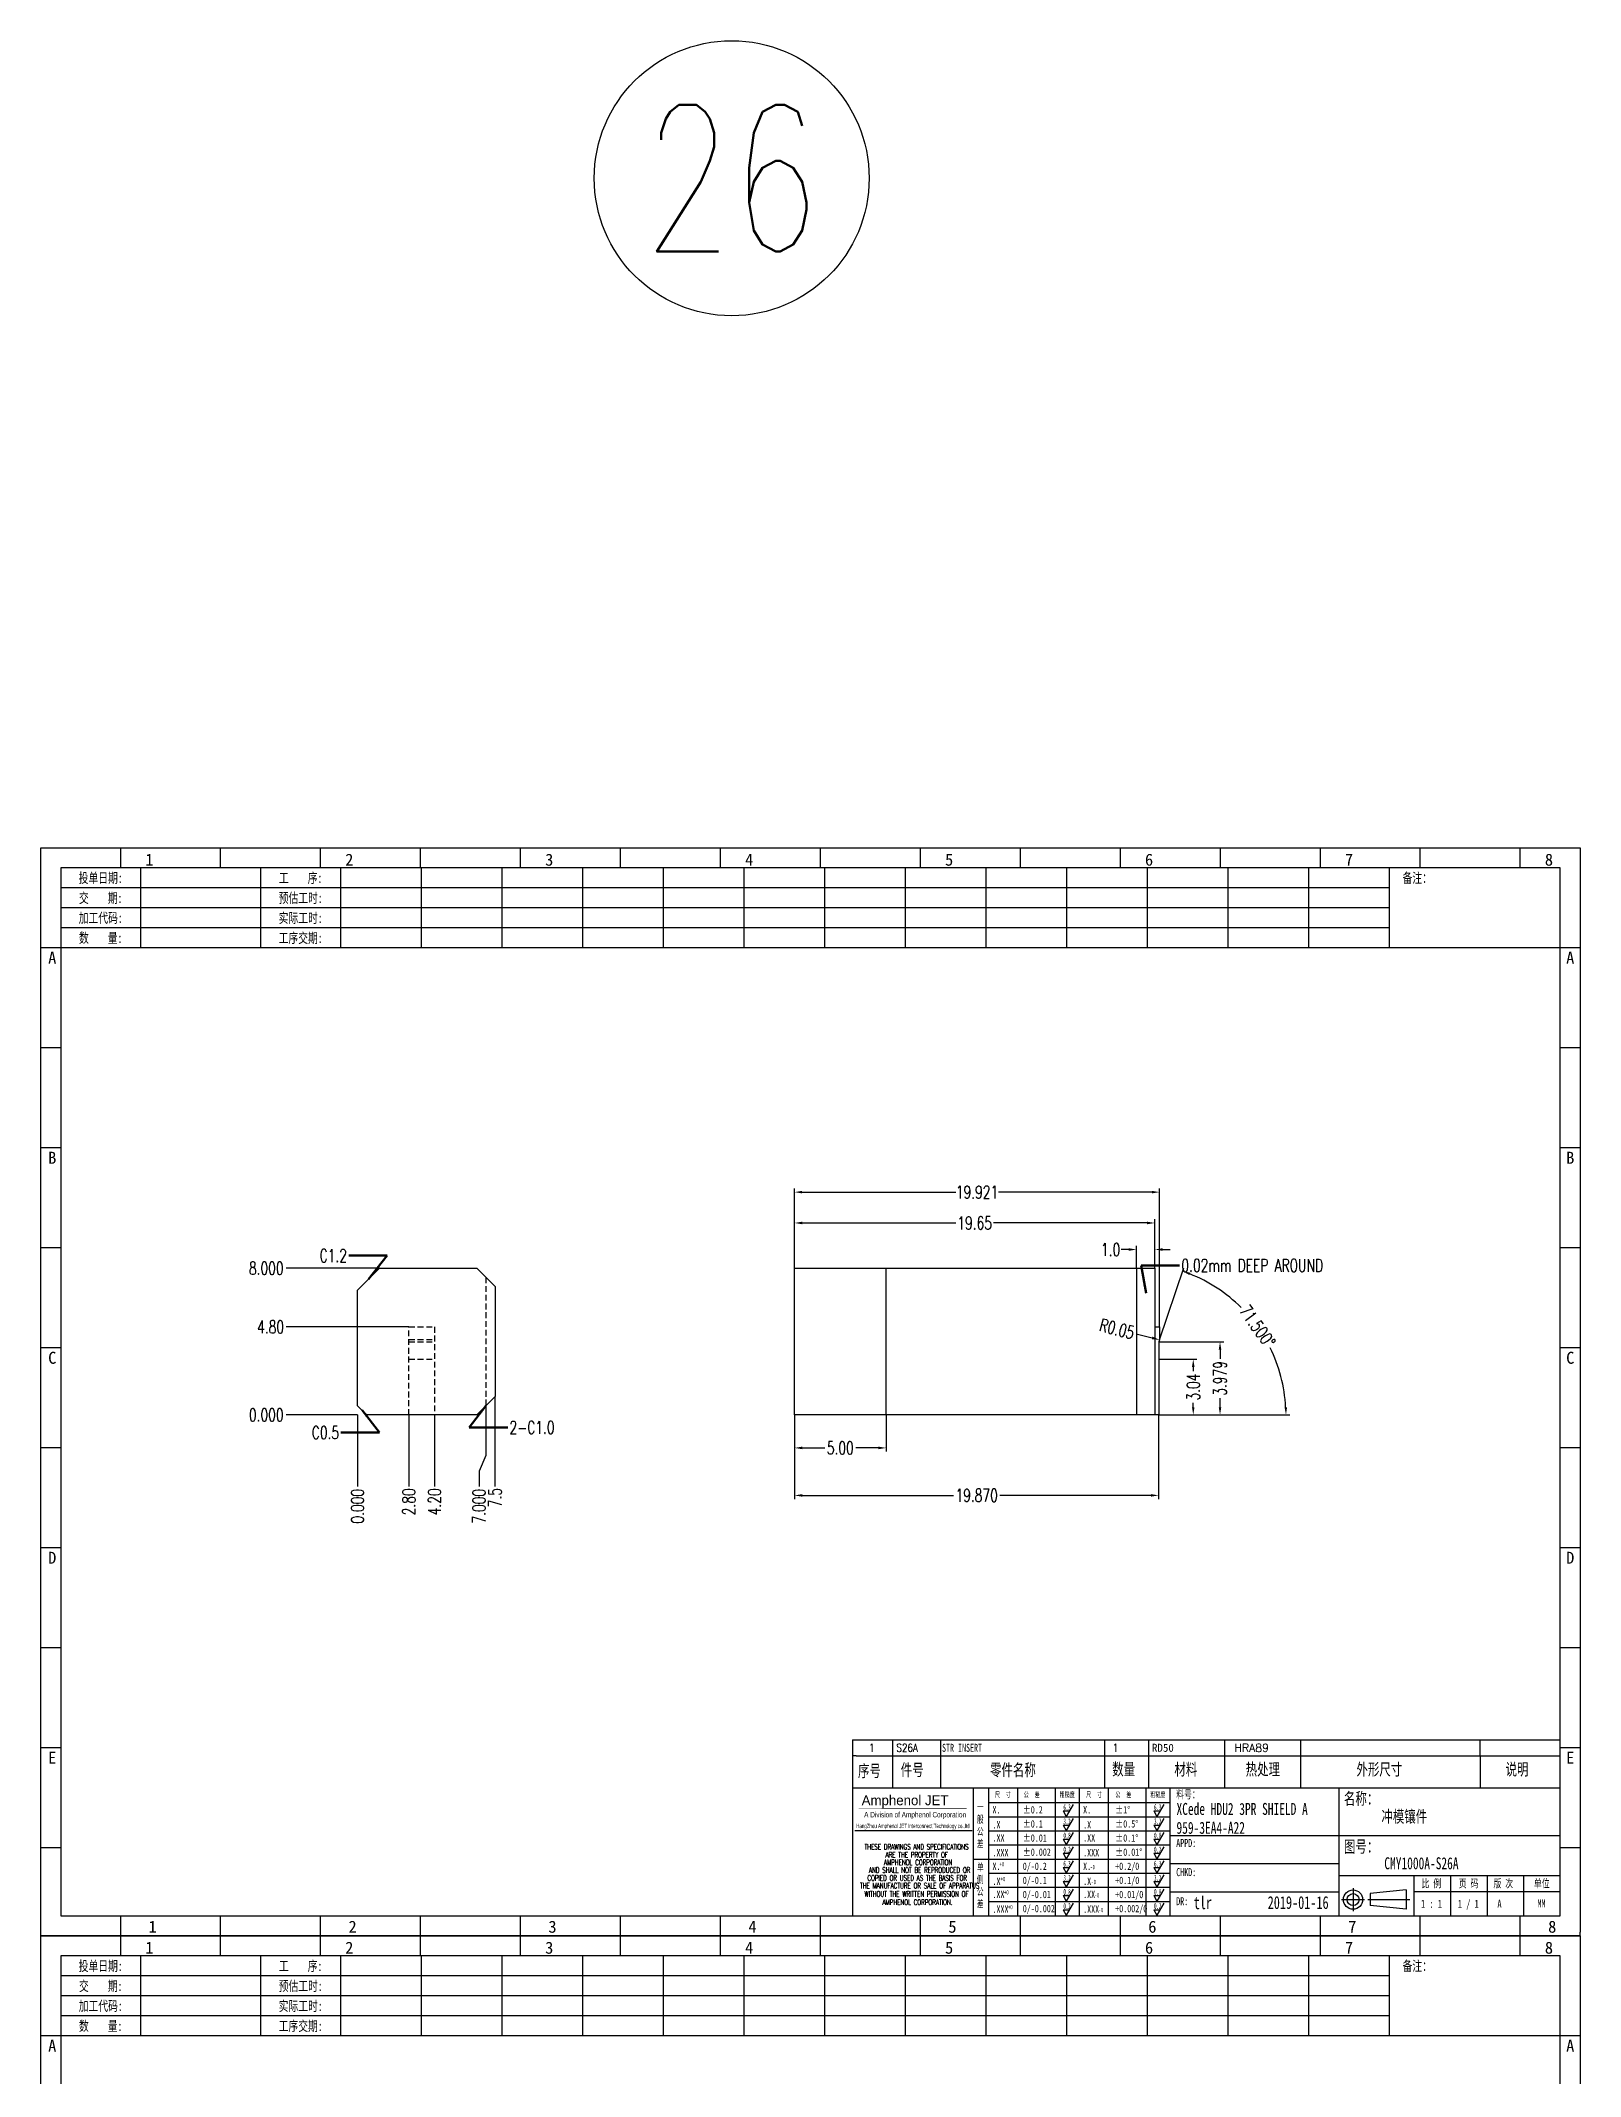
# Model space of a CAD drawing. Header units: millimetres. Extents: x -2852 to 5627, y -2271 to 1849.
# Drawn here: x -2097.1 to -2013.1, y 102.8 to 213.8 of the extents above; entities that cross this region are included whole.
import ezdxf
from ezdxf.enums import TextEntityAlignment as Align

# ---------------------------------------------------------------- set-up
doc = ezdxf.new("R2010")
doc.units = ezdxf.units.MM
doc.header["$PDSIZE"] = 3
doc.linetypes.add('DASHED2', pattern=[9.525, 6.35, -3.175])
for name, color, linetype in [('1', 7, 'Continuous'), ('11', 4, 'DASHED2'), ('41', 1, 'Continuous'), ('66', 1, 'Continuous')]:
    doc.layers.add(name, color=color, linetype=linetype)
doc.styles.add('CH', font='仿宋_GB2312_0.ttf')
doc.styles.add('jet01', font='simplex.shx', dxfattribs={"width": 0.7, "bigfont": 'hztxt.shx'})
doc.styles.add('jet02', font='simplex.shx', dxfattribs={"width": 0.7})
doc.styles.add('SIMPLEX', font='SIMPLEX')
doc.styles.get("Standard").update_dxf_attribs({"font": '仿宋_GB2312_0.ttf', "width": 0.7})
doc.styles.add('TEXTSTYLE_1', font='TRIUMB.TTF')
doc.styles.add('TEXTSTYLE_2', font='TRIUM.TTF')
doc.styles.add('tk', font='', dxfattribs={"width": 0.7})
doc.styles.add('tk 2', font='仿宋_GB2312_0.ttf', dxfattribs={"width": 0.65})
doc.styles.add('tk 4', font='simplex.shx', dxfattribs={"width": 0.65, "bigfont": 'bigfont.shx'})
doc.styles.get('tk').set_extended_font_data('NSimSun')
doc.dimstyles.new('jet02', dxfattribs={"dimtxt": 3.5, "dimasz": 2.1, "dimexe": 1, "dimexo": 0, "dimgap": 0.5, "dimtad": 0, "dimtoh": 1, "dimdec": 3, "dimzin": 9, "dimdsep": 46, "dimtxsty": 'jet02', "dimcen": 0, "dimclrt": 256, "dimazin": 2, "dimtfac": 1, "dimtdec": 3, "dimtofl": 0, "dimtmove": 0, "dimatfit": 1, "dimfxl": 0, "dimarcsym": 0})

# ---------------------------------------------------------------- blocks, each defined once
blk = doc.blocks.new('A3-N')
at = {"layer": '1', "color": 1}
for p, q in [((0, 0), (0, 296.73)), ((0, 296.73), (420, 296.73)), ((21.82, 291.27), (21.82, 296.73)), ((49.09, 291.27), (49.09, 296.73)), ((76.36, 291.27), (76.36, 296.73)), ((103.64, 291.27), (103.64, 296.73)), ((103.64, 291.27), (103.64, 296.73)), ((103.64, 291.27), (103.64, 296.73)), ((130.91, 291.27), (130.91, 296.73)), ((158.18, 291.27), (158.18, 296.73)), ((185.45, 291.27), (185.45, 296.73)), ((212.73, 291.27), (212.73, 296.73)), ((240, 291.27), (240, 296.73)), ((267.27, 291.27), (267.27, 296.73)), ((294.55, 291.27), (294.55, 296.73)), ((321.82, 291.27), (321.82, 296.73)), ((349.09, 291.27), (349.09, 296.73)), ((376.36, 291.27), (376.36, 296.73)), ((403.64, 291.27), (403.64, 296.73)), ((420, 296.73), (420, 1)), ((5.45, 269.45), (0, 269.45)), ((420, 269.45), (414.55, 269.45)), ((5.45, 242.18), (0, 242.18)), ((420, 242.18), (414.55, 242.18)), ((5.45, 214.91), (0, 214.91)), ((420, 214.91), (414.55, 214.91)), ((5.45, 187.64), (0, 187.64)), ((420, 187.64), (414.55, 187.64)), ((5.45, 160.36), (0, 160.36)), ((420, 160.36), (414.55, 160.36)), ((5.45, 133.09), (0, 133.09)), ((420, 133.09), (414.55, 133.09)), ((5.45, 105.82), (0, 105.82)), ((420, 105.82), (414.55, 105.82)), ((5.45, 78.55), (0, 78.55)), ((420, 78.55), (414.55, 78.55)), ((5.45, 51.27), (0, 51.27)), ((420, 51.27), (414.55, 51.27)), ((222.45, 49.09), (221.45, 49.09)), ((221.45, 49.09), (221.45, 40.36)), ((222.45, 49.09), (414.55, 49.09)), ((232.36, 49.09), (232.36, 40.36)), ((245.45, 49.09), (245.45, 40.36)), ((290.18, 49.09), (290.18, 40.36)), ((302.18, 49.09), (302.18, 40.36)), ((322.91, 49.09), (322.91, 40.36)), ((343.64, 49.09), (343.64, 40.36)), ((392.73, 40.36), (392.73, 49.09)), ((258.55, 40.36), (258.55, 5.44)), ((266.45, 40.36), (266.45, 5.44)), ((276.78, 40.36), (276.78, 5.45)), ((291.18, 40.36), (291.18, 5.45)), ((301.51, 40.37), (301.51, 5.46)), ((308.01, 40.36), (308.01, 5.45)), ((354.09, 40.36), (354.09, 5.45)), ((308.01, 32.39), (258.55, 32.39)), ((308.01, 28.54), (258.55, 28.54)), ((5.45, 24), (0, 24)), ((308.01, 24.69), (258.55, 24.69)), ((414.55, 27.27), (308.01, 27.27)), ((420, 24), (414.55, 24)), ((308.01, 16.99), (258.55, 16.99)), ((354.09, 19.63), (308.01, 19.63)), ((308.01, 13.14), (258.55, 13.14)), ((308.01, 11.99), (354.09, 11.99)), ((414.55, 16.36), (354.09, 16.36)), ((372.51, 12.49), (362.69, 11.5)), ((362.69, 11.5), (362.69, 8.23)), ((372.51, 12.49), (372.51, 7.25)), ((374.55, 16.36), (374.55, 5.45)), ((414.55, 12), (374.55, 12)), ((384.55, 16.36), (384.55, 5.45)), ((394.55, 16.36), (394.55, 5.45)), ((404.55, 16.36), (404.55, 5.45)), ((308.01, 9.29), (258.55, 9.29)), ((372.51, 7.25), (362.69, 8.23)), ((1, 0), (0, 0)), ((420, 0), (1, 0)), ((21.82, 0), (21.82, 5.45)), ((49.09, 0), (49.09, 5.45)), ((76.36, 0), (76.36, 5.45)), ((103.64, 0), (103.64, 5.45)), ((130.91, 0), (130.91, 5.45)), ((158.18, 0), (158.18, 5.45)), ((185.45, 0), (185.45, 5.45)), ((212.73, 0), (212.73, 5.45)), ((240, 0), (240, 5.45)), ((267.27, 0), (267.27, 5.45)), ((294.55, 0), (294.55, 5.45)), ((321.82, 0), (321.82, 5.45)), ((349.09, 0), (349.09, 5.45)), ((376.36, 0), (376.36, 5.45)), ((403.64, 0), (403.64, 5.45)), ((420, 0), (420, 1))]:
    blk.add_line(p, q, dxfattribs=at)
at = {"layer": '1'}
for p, q in [((414.55, 278.18), (414.55, 284.73)), ((221.45, 40.36), (221.45, 5.45)), ((221.45, 40.36), (414.55, 40.36)), ((221.45, 40.36), (414.55, 40.36)), ((254.41, 40.36), (254.41, 5.45)), ((283.28, 40.36), (283.28, 5.45)), ((308.01, 36.24), (258.55, 36.24)), ((222.08, 28.67), (254.12, 28.67)), ((308.01, 20.84), (254.41, 20.84))]:
    blk.add_line(p, q, dxfattribs=at)
at = {"layer": '1', "color": 1, "ltscale": 0.05}
for p, q in [((278.93, 34.04), (279.79, 32.56)), ((278.93, 34.04), (280.65, 34.04)), ((281.68, 35.84), (279.79, 32.56)), ((303.66, 34.05), (304.52, 32.56)), ((303.66, 34.05), (305.38, 34.05)), ((306.41, 35.84), (304.52, 32.56)), ((278.93, 30.19), (279.79, 28.71)), ((278.93, 30.19), (280.65, 30.19)), ((281.68, 31.99), (279.79, 28.71)), ((281.68, 28.14), (279.79, 24.86)), ((303.66, 30.2), (305.38, 30.2)), ((303.66, 30.2), (304.52, 28.71)), ((306.41, 31.99), (304.52, 28.71)), ((306.41, 28.14), (304.52, 24.86)), ((278.93, 26.34), (279.79, 24.86)), ((278.93, 26.34), (280.65, 26.34)), ((278.93, 22.49), (280.65, 22.49)), ((278.93, 22.49), (279.79, 21.01)), ((281.68, 24.29), (279.79, 21.01)), ((303.66, 26.35), (304.52, 24.86)), ((303.66, 26.35), (305.38, 26.35)), ((303.66, 22.5), (305.38, 22.5)), ((303.66, 22.5), (304.52, 21.01)), ((306.41, 24.29), (304.52, 21.01)), ((278.93, 18.66), (279.79, 17.17)), ((278.93, 18.66), (280.65, 18.66)), ((281.68, 20.45), (279.79, 17.17)), ((303.66, 18.66), (304.52, 17.18)), ((303.66, 18.66), (305.38, 18.66)), ((306.41, 20.46), (304.52, 17.18)), ((278.93, 14.81), (280.65, 14.81)), ((278.93, 14.81), (279.79, 13.32)), ((281.68, 16.6), (279.79, 13.32)), ((281.68, 12.75), (279.79, 9.47)), ((303.66, 14.81), (305.38, 14.81)), ((303.66, 14.81), (304.52, 13.33)), ((306.41, 16.61), (304.52, 13.33)), ((306.41, 12.76), (304.52, 9.48)), ((278.93, 10.96), (279.79, 9.47)), ((278.93, 10.96), (280.65, 10.96)), ((278.93, 7.11), (279.79, 5.62)), ((278.93, 7.11), (280.65, 7.11)), ((281.68, 8.9), (279.79, 5.62)), ((303.66, 10.96), (304.52, 9.48)), ((303.66, 10.96), (305.38, 10.96)), ((303.66, 7.11), (305.38, 7.11)), ((303.66, 7.11), (304.52, 5.63)), ((306.41, 8.91), (304.52, 5.63))]:
    blk.add_line(p, q, dxfattribs=at)
at = {"layer": '1', "color": 1, "ltscale": 0.1}
for p, q in [((358.01, 13.02), (358.01, 6.71)), ((354.86, 9.87), (361.17, 9.87)), ((362.03, 9.87), (373.54, 9.87))]:
    blk.add_line(p, q, dxfattribs=at)
at = {"layer": '1'}
blk.add_lwpolyline([(221.45, 5.45), (414.55, 5.45), (414.55, 291.27), (5.45, 291.27), (5.45, 5.45), (414.55, 5.45)], dxfattribs=at)
at = {"layer": '1', "color": 7, "linetype": 'Continuous', "const_width": 0.123}
blk.add_lwpolyline([(223.11, 34.74), (252.6, 34.76)], dxfattribs=at)
at = {"layer": '1', "color": 1}
for radius in [2.62, 1.64]:
    blk.add_circle((358.01, 9.87), radius, dxfattribs=at)
at = {"layer": '41'}
for p, q in [((27.27, 291.27), (27.27, 269.45)), ((60, 291.27), (60, 269.45)), ((81.82, 291.27), (81.82, 269.45)), ((103.82, 291.27), (103.82, 269.45)), ((125.82, 291.27), (125.82, 269.45)), ((147.82, 291.27), (147.82, 269.45)), ((169.82, 291.27), (169.82, 269.45)), ((191.82, 291.27), (191.82, 269.45)), ((213.82, 291.27), (213.82, 269.45)), ((235.82, 291.27), (235.82, 269.45)), ((257.82, 291.27), (257.82, 269.45)), ((279.82, 291.27), (279.82, 269.45)), ((301.82, 291.27), (301.82, 269.45)), ((323.82, 291.27), (323.82, 269.45)), ((345.82, 291.27), (345.82, 269.45)), ((367.82, 291.27), (367.82, 269.45)), ((367.82, 285.82), (5.45, 285.82)), ((367.82, 280.36), (5.45, 280.36)), ((367.82, 274.91), (5.45, 274.91)), ((414.55, 269.45), (5.45, 269.45))]:
    blk.add_line(p, q, dxfattribs=at)
at = {"layer": '1', "color": 1}
for s, p in [('1', (29.64, 295.11)), ('2', (84.18, 295.11)), ('3', (138.73, 295.11)), ('4', (193.27, 295.11)), ('5', (247.82, 295.11)), ('6', (302.36, 295.11)), ('7', (356.91, 295.11)), ('8', (411.45, 295.11)), ('1', (30.53, 4.11)), ('2', (85.08, 4.11)), ('3', (139.62, 4.11)), ('4', (194.17, 4.11)), ('5', (248.72, 4.11)), ('6', (303.26, 4.11)), ('7', (357.81, 4.11)), ('8', (412.35, 4.11))]:
    blk.add_text(s, height=3.27, dxfattribs=at).set_placement(p, align=Align.TOP_CENTER)
at = {"layer": '1', "style": 'tk', "width": 0.7}
for s, p in [('投单日期:', (16.36, 288.55)), ('工    序:', (70.91, 288.55)), ('备注：', (375.51, 288.55)), ('交    期:', (16.36, 283.09)), ('预估工时:', (70.91, 283.09)), ('加工代码:', (16.36, 277.64)), ('实际工时:', (70.91, 277.64)), ('数    量:', (16.36, 272.18)), ('工序交期:', (70.91, 272.18))]:
    blk.add_text(s, height=2.727, dxfattribs=at).set_placement(p, align=Align.MIDDLE)
at = {"layer": '1', "color": 1}
for s, p in [('A', (2.04, 268.36)), ('B', (2.04, 213.82)), ('C', (2.04, 159.27)), ('D', (2.04, 104.73)), ('E', (2.04, 50.18))]:
    blk.add_text(s, height=3.27, dxfattribs=at).set_placement(p, align=Align.TOP_LEFT)
for s, p in [('A', (418.37, 268.36)), ('B', (418.37, 213.82)), ('C', (418.37, 159.27)), ('D', (418.37, 104.73)), ('E', (418.37, 50.18))]:
    blk.add_text(s, height=3.27, dxfattribs=at).set_placement(p, align=Align.TOP_RIGHT)
at = {"layer": '1', "color": 1, "style": 'tk 2', "width": 0.7}
for s, height, p in [('序号', 3.273, (222.96, 43.34)), ('件号', 3.273, (234.62, 43.61)), ('零件名称', 3.273, (258.97, 43.61)), ('数量', 3.273, (292.3, 43.78)), ('材料', 3.273, (309.27, 43.78)), ('热处理', 3.273, (328.71, 43.78)), ('外形尺寸', 3.273, (358.94, 43.78)), ('说明', 3.273, (399.61, 43.78)), ('料号：', 2.182, (309.77, 37.46)), ('名称：', 3.273, (355.52, 35.79)), ('图号：', 3.273, (355.52, 22.7)), ('比 例', 2.182, (376.69, 13.18)), ('页 码', 2.182, (386.85, 13.18)), ('版 次', 2.182, (396.31, 13.18)), ('单位', 2.182, (407.35, 13.18))]:
    blk.add_text(s, height=height, dxfattribs=at).set_placement(p)
at = {"layer": '1', "color": 7, "linetype": 'Continuous', "style": 'TEXTSTYLE_1'}
blk.add_text('Amphenol JET', height=2.7, dxfattribs=at).set_placement((223.96, 35.61))
at = {"layer": '1', "color": 7, "linetype": 'Continuous'}
for s, height, style, width, p in [('A Division of Amphenol Corporation', 1.5, 'TEXTSTYLE_2', 0.7, (224.64, 32.29)), ('HangZhou Amphenol JET Interconnect Technology co.,ltd ', 1.2, 'TEXTSTYLE_2', 0.6, (222.47, 29.36)), ('THESE DRAWINGS AND SPECIFICATIONS', 1.5, 'tk 4', 0.6, (224.73, 23.52)), ('ARE THE PROPERTY OF', 1.5, 'tk 4', 0.6, (230.45, 21.35)), ('AND SHALL NOT BE REPRODUCED OR', 1.5, 'tk 4', 0.6, (225.95, 17.17)), ('AMPHENOL CORPORATION', 1.5, 'tk 4', 0.6, (230.04, 19.27)), ('THE MANUFACTURE OR SALE OF APPARATUS', 1.5, 'tk 4', 0.6, (223.5, 12.92)), ('WITHOUT THE WRITTEN PERMISSION OF', 1.5, 'tk 4', 0.6, (224.73, 10.67)), ('COPIED OR USED AS THE BASIS FOR', 1.5, 'tk 4', 0.6, (225.54, 15.02)), ('AMPHENOL CORPORATION.', 1.5, 'tk 4', 0.6, (229.63, 8.4))]:
    blk.add_text(s, height=height, dxfattribs=dict(at, style=style, width=width)).set_placement(p)
at = {"layer": '1', "color": 1, "style": 'tk 2', "width": 0.7}
for s, p in [('X.', (259.64, 34.37)), ('%%P0.2', (267.9, 34.37)), ('X.', (284.37, 34.37)), ('%%P1%%D', (293.12, 34.37)), ('.X', (259.64, 30.28)), ('%%P0.1', (267.9, 30.52)), ('%%P0.01', (267.9, 26.67)), ('.X', (284.37, 30.28)), ('%%P0.5%%D', (293.12, 30.52)), ('%%P0.1%%D', (293.12, 26.67)), ('.XX', (259.64, 26.71)), ('.XXX', (259.64, 22.68)), ('%%P0.002', (267.9, 22.82)), ('.XX', (284.37, 26.71)), ('.XXX', (284.37, 22.68)), ('%%P0.01%%D', (293.12, 22.82)), ('X.', (259.64, 18.97)), ('0/-0.2', (267.9, 18.97)), ('X.', (284.37, 18.97)), ('+0.2/0', (293.12, 18.97)), ('.X', (259.64, 14.88)), ('.XX', (259.64, 11.31)), ('0/-0.1', (267.9, 15.12)), ('0/-0.01', (267.9, 11.27)), ('.X', (284.37, 14.88)), ('.XX', (284.37, 11.31)), ('+0.1/0', (293.12, 15.12)), ('+0.01/0', (293.12, 11.27)), ('.XXX', (259.64, 7.28)), ('0/-0.002', (267.9, 7.42)), ('.XXX', (284.37, 7.28)), ('+0.002/0', (293.12, 7.42))]:
    blk.add_text(s, height=2, dxfattribs=at).set_placement(p, align=Align.MIDDLE_LEFT)
at = {"layer": '1', "color": 1, "ltscale": 0.05, "style": 'tk 2', "width": 0.5}
for s, p in [('6.3', (279.01, 34.26)), ('6.3', (303.74, 34.27)), ('3.2', (279.01, 30.41)), ('0.8', (279.01, 26.56)), ('3.2', (303.74, 30.42)), ('0.8', (303.74, 26.57)), ('0.2', (279.01, 22.71)), ('0.2', (303.74, 22.72)), ('6.3', (279.01, 18.87)), ('6.3', (303.74, 18.88)), ('3.2', (279.01, 15.02)), ('0.8', (279.01, 11.17)), ('3.2', (303.74, 15.03)), ('0.8', (303.74, 11.18)), ('0.2', (279.01, 7.32)), ('0.2', (303.74, 7.33))]:
    blk.add_text(s, height=1.6, dxfattribs=at).set_placement(p)
at = {"layer": '1', "style": 'tk 2', "width": 0.7}
for s, p in [('APPD:', (309.77, 24.21)), ('CHKD:', (309.77, 16.27)), ('DR:', (309.77, 8.35))]:
    blk.add_text(s, height=2.182, dxfattribs=at).set_placement(p)
at = {"layer": '1', "color": 7, "style": 'tk 2', "width": 0.7}
blk.add_text('MM', height=2.182, dxfattribs=at).set_placement((408.31, 7.75))
at = {"layer": '1', "color": 1, "ltscale": 0.05, "char_height": 1.5, "width": 6.3627, "attachment_point": 1, "style": 'tk 2'}
for s, insert in [('尺  寸', (260.31, 39.25)), ('公  差', (268.17, 39.25)), ('粗糙度', (277.98, 39.25)), ('尺  寸', (285.2, 39.25)), ('公  差', (293.18, 39.25)), ('粗糙度', (302.71, 39.26))]:
    blk.add_mtext(s, dxfattribs=dict(at, insert=insert))
at = {"layer": '1', "ltscale": 0.05, "char_height": 2, "width": 2.5195, "attachment_point": 1, "style": 'tk 2'}
for s, insert in [('一般公差', (255.39, 36.11)), ('单侧公差', (255.39, 19.71))]:
    blk.add_mtext(s, dxfattribs=dict(at, insert=insert))
at = {"layer": '1', "color": 1, "ltscale": 0.05, "char_height": 1.2, "width": 5.1396, "attachment_point": 1, "line_spacing_factor": 0.8, "style": 'tk 2'}
for s, insert in [('+0', (261.58, 20.13)), ('-0', (286.31, 19.33)), ('+0', (261.88, 16.09)), ('+0', (262.79, 12.45)), ('-0', (286.61, 15.29)), ('-0', (287.51, 11.65)), ('+0', (263.87, 8.44)), ('-0', (288.59, 7.64))]:
    blk.add_mtext(s, dxfattribs=dict(at, insert=insert))
at = {"layer": '1', "style": 'tk 2', "width": 0.7}
for tag, p in [('PATR-NO1', (309.84, 32.96)), ('TITLE', (365.74, 30.9)), ('PATR-NO2', (309.84, 27.81)), ('DWG-NO:', (366.54, 18.14))]:
    blk.add_attdef(tag, p, '', height=3.27, dxfattribs=at)
at = {"layer": '1', "color": 1, "style": 'tk 2', "width": 0.7}
for tag, p in [('DRAW', (314.55, 7.27)), ('DATE', (334.72, 7.32))]:
    blk.add_attdef(tag, p, '', height=3.49, dxfattribs=at)
at = {"layer": '1', "style": 'tk 2', "width": 0.7}
for tag, p in [('SCALE', (376.55, 8.73)), ('SHEET', (386.6, 8.72)), ('REV', (397.38, 8.73))]:
    blk.add_attdef(tag, text='', height=2.18, dxfattribs=at).set_placement(p, align=Align.MIDDLE_LEFT)
blk = doc.blocks.new('FB3')
at = {"layer": '1', "color": 1}
for p, q in [((0, 4.36), (193.09, 4.36)), ((0, 4.36), (0, 0)), ((10.91, 4.36), (10.91, 0)), ((24, 4.36), (24, 0)), ((68.73, 4.36), (68.73, 0)), ((80.73, 4.36), (80.73, 0)), ((101.45, 4.36), (101.45, 0)), ((122.18, 4.36), (122.18, 0)), ((171.27, 0), (171.27, 4.36))]:
    blk.add_line(p, q, dxfattribs=at)
at = {"layer": '1'}
for tag, style, p in [('ITEM', 'SIMPLEX', (4.36, 2.18)), ('PARTNO', 'SIMPLEX', (12, 2.18)), ('QTY', 'SIMPLEX', (74.18, 2.18)), ('MATL', 'CH', (81.72, 2.18)), ('FINISH', 'SIMPLEX', (104.17, 2.18)), ('SPEC', 'SIMPLEX', (130.91, 2.18)), ('REMARK', 'SIMPLEX', (174.06, 2.18))]:
    blk.add_attdef(tag, text='', height=2.18, dxfattribs=dict(at, style=style)).set_placement(p, align=Align.MIDDLE_LEFT)
at = {"layer": '1', "style": 'tk', "width": 0.7}
blk.add_attdef('DIE', text='', height=2.18, dxfattribs=at).set_placement((24.43, 2.18), align=Align.MIDDLE_LEFT)
blk = doc.blocks.new('*D1288')
at = {"layer": '41', "ltscale": 0.05}
blk.add_line((-1164.58, -2313.55), (-1168.48, -2313.55), dxfattribs=at)
at = {"layer": 'Defpoints', "color": 0, "ltscale": 0.05}
for p in [(-1168.48, -2313.55), (-1164.58, -2313.55), (-1164.58, -2313.55)]:
    blk.add_point(p, dxfattribs=at)
at = {"layer": '41', "ltscale": 0.05, "insert": (-1169.56, -2313.55), "char_height": 0.7, "attachment_point": 5, "style": 'jet02'}
blk.add_mtext('0.000', dxfattribs=at)
blk = doc.blocks.new('*D1289')
at = {"layer": '41', "ltscale": 0.05}
blk.add_line((-1161.78, -2308.75), (-1168.48, -2308.75), dxfattribs=at)
at = {"layer": 'Defpoints', "color": 0, "ltscale": 0.05}
for p in [(-1168.48, -2308.75), (-1161.78, -2308.75), (-1164.58, -2313.55)]:
    blk.add_point(p, dxfattribs=at)
at = {"layer": '41', "ltscale": 0.05, "insert": (-1169.32, -2308.75), "char_height": 0.7, "attachment_point": 5, "style": 'jet02'}
blk.add_mtext('4.80', dxfattribs=at)
blk = doc.blocks.new('*D1290')
at = {"layer": '41', "ltscale": 0.05}
blk.add_line((-1163.38, -2305.55), (-1168.48, -2305.55), dxfattribs=at)
at = {"layer": 'Defpoints', "color": 0, "ltscale": 0.05}
for p in [(-1168.48, -2305.55), (-1163.38, -2305.55), (-1164.58, -2313.55)]:
    blk.add_point(p, dxfattribs=at)
at = {"layer": '41', "ltscale": 0.05, "insert": (-1169.56, -2305.55), "char_height": 0.7, "attachment_point": 5, "style": 'jet02'}
blk.add_mtext('8.000', dxfattribs=at)
blk = doc.blocks.new('*D1291')
at = {"layer": '41', "ltscale": 0.05}
blk.add_line((-1164.58, -2313.55), (-1164.58, -2317.45), dxfattribs=at)
at = {"layer": 'Defpoints', "color": 0, "ltscale": 0.05}
for p in [(-1164.58, -2313.55), (-1164.58, -2313.55), (-1164.58, -2317.45)]:
    blk.add_point(p, dxfattribs=at)
at = {"layer": '41', "ltscale": 0.05, "insert": (-1164.58, -2318.53), "char_height": 0.7, "attachment_point": 5, "rotation": 90, "style": 'jet02'}
blk.add_mtext('0.000', dxfattribs=at)
blk = doc.blocks.new('*D1292')
at = {"layer": '41', "ltscale": 0.05}
blk.add_line((-1161.78, -2313.55), (-1161.78, -2317.45), dxfattribs=at)
at = {"layer": 'Defpoints', "color": 0, "ltscale": 0.05}
for p in [(-1164.58, -2313.55), (-1161.78, -2313.55), (-1161.78, -2317.45)]:
    blk.add_point(p, dxfattribs=at)
at = {"layer": '41', "ltscale": 0.05, "insert": (-1161.78, -2318.29), "char_height": 0.7, "attachment_point": 5, "rotation": 90, "style": 'jet02'}
blk.add_mtext('2.80', dxfattribs=at)
blk = doc.blocks.new('*D1293')
at = {"layer": '41', "ltscale": 0.05}
blk.add_line((-1160.38, -2313.55), (-1160.38, -2317.45), dxfattribs=at)
at = {"layer": 'Defpoints', "color": 0, "ltscale": 0.05}
for p in [(-1164.58, -2313.55), (-1160.38, -2313.55), (-1160.38, -2317.45)]:
    blk.add_point(p, dxfattribs=at)
at = {"layer": '41', "ltscale": 0.05, "insert": (-1160.38, -2318.29), "char_height": 0.7, "attachment_point": 5, "rotation": 90, "style": 'jet02'}
blk.add_mtext('4.20', dxfattribs=at)
blk = doc.blocks.new('*D1294')
at = {"layer": '41', "ltscale": 0.05}
for p, q in [((-1157.58, -2313.05), (-1157.58, -2315.77)), ((-1157.58, -2315.77), (-1157.95, -2316.61)), ((-1157.95, -2316.61), (-1157.95, -2317.45))]:
    blk.add_line(p, q, dxfattribs=at)
at = {"layer": 'Defpoints', "color": 0, "ltscale": 0.05}
for p in [(-1164.58, -2313.55), (-1157.58, -2313.05), (-1157.95, -2317.45)]:
    blk.add_point(p, dxfattribs=at)
at = {"layer": '41', "ltscale": 0.05, "insert": (-1157.95, -2318.53), "char_height": 0.7, "attachment_point": 5, "rotation": 90, "style": 'jet02'}
blk.add_mtext('7.000', dxfattribs=at)
blk = doc.blocks.new('*D1295')
at = {"layer": '41', "ltscale": 0.05}
blk.add_line((-1157.08, -2312.55), (-1157.08, -2317.45), dxfattribs=at)
at = {"layer": 'Defpoints', "color": 0, "ltscale": 0.05}
for p in [(-1157.08, -2312.55), (-1164.58, -2313.55), (-1157.08, -2317.45)]:
    blk.add_point(p, dxfattribs=at)
at = {"layer": '41', "ltscale": 0.05, "insert": (-1157.08, -2318.06), "char_height": 0.7, "attachment_point": 5, "rotation": 90, "style": 'jet02'}
blk.add_mtext('7.5', dxfattribs=at)
blk = doc.blocks.new('*D1296')
at = {"layer": '41', "ltscale": 0.05}
for p, q in [((-1140.74, -2313.55), (-1140.74, -2315.55)), ((-1135.74, -2313.55), (-1135.74, -2315.55)), ((-1140.32, -2315.35), (-1139.09, -2315.35)), ((-1136.16, -2315.35), (-1137.39, -2315.35))]:
    blk.add_line(p, q, dxfattribs=at)
for points in [[(-1140.32, -2315.28), (-1140.32, -2315.42), (-1140.74, -2315.35)], [(-1136.16, -2315.28), (-1136.16, -2315.42), (-1135.74, -2315.35)]]:
    blk.add_solid(points, dxfattribs=at)
at = {"layer": 'Defpoints', "color": 0, "ltscale": 0.05}
for p in [(-1140.74, -2313.55), (-1135.74, -2313.55), (-1140.74, -2315.35)]:
    blk.add_point(p, dxfattribs=at)
at = {"layer": '41', "ltscale": 0.05, "insert": (-1138.24, -2315.35), "char_height": 0.7, "attachment_point": 5, "style": 'jet02'}
blk.add_mtext('5.00', dxfattribs=at)
blk = doc.blocks.new('*D1297')
at = {"layer": '41', "ltscale": 0.05}
for p, q in [((-1140.74, -2313.55), (-1140.74, -2318.14)), ((-1120.87, -2313.55), (-1120.87, -2318.14)), ((-1140.32, -2317.94), (-1132.07, -2317.94)), ((-1121.29, -2317.94), (-1129.54, -2317.94))]:
    blk.add_line(p, q, dxfattribs=at)
for points in [[(-1140.32, -2317.87), (-1140.32, -2318.01), (-1140.74, -2317.94)], [(-1121.29, -2317.87), (-1121.29, -2318.01), (-1120.87, -2317.94)]]:
    blk.add_solid(points, dxfattribs=at)
at = {"layer": 'Defpoints', "color": 0, "ltscale": 0.05}
for p in [(-1140.74, -2313.55), (-1120.87, -2313.55), (-1120.87, -2317.94)]:
    blk.add_point(p, dxfattribs=at)
at = {"layer": '41', "ltscale": 0.05, "insert": (-1130.8, -2317.94), "char_height": 0.7, "attachment_point": 5, "style": 'jet02'}
blk.add_mtext('19.870', dxfattribs=at)
blk = doc.blocks.new('*D1298')
at = {"layer": '41', "ltscale": 0.05}
for p, q in [((-1140.74, -2305.55), (-1140.74, -2302.88)), ((-1140.32, -2303.08), (-1131.94, -2303.08)), ((-1121.5, -2303.08), (-1129.88, -2303.08)), ((-1121.08, -2305.55), (-1121.08, -2302.88))]:
    blk.add_line(p, q, dxfattribs=at)
for points in [[(-1140.32, -2303.01), (-1140.32, -2303.15), (-1140.74, -2303.08)], [(-1121.5, -2303.01), (-1121.5, -2303.15), (-1121.08, -2303.08)]]:
    blk.add_solid(points, dxfattribs=at)
at = {"layer": 'Defpoints', "color": 0, "ltscale": 0.05}
for p in [(-1121.08, -2303.08), (-1140.74, -2305.55), (-1121.08, -2305.55)]:
    blk.add_point(p, dxfattribs=at)
at = {"layer": '41', "ltscale": 0.05, "insert": (-1130.91, -2303.08), "char_height": 0.7, "attachment_point": 5, "style": 'jet02'}
blk.add_mtext('19.65', dxfattribs=at)
blk = doc.blocks.new('*D3999')
at = {"layer": '41', "ltscale": 0.05}
for p, q in [((-2055.95, 146.88), (-2055.95, 151.23)), ((-2055.53, 151.03), (-2047.15, 151.03)), ((-2036.45, 151.03), (-2044.82, 151.03)), ((-2036.03, 143.68), (-2036.03, 151.23))]:
    blk.add_line(p, q, dxfattribs=at)
for points in [[(-2055.53, 151.1), (-2055.53, 150.96), (-2055.95, 151.03)], [(-2036.45, 151.1), (-2036.45, 150.96), (-2036.03, 151.03)]]:
    blk.add_solid(points, dxfattribs=at)
at = {"layer": 'Defpoints', "color": 0, "ltscale": 0.05}
for p in [(-2055.95, 151.03), (-2055.95, 146.88), (-2036.03, 143.68)]:
    blk.add_point(p, dxfattribs=at)
at = {"layer": '41', "ltscale": 0.05, "insert": (-2045.99, 151.03), "char_height": 0.7, "attachment_point": 5, "style": 'jet02'}
blk.add_mtext('19.921', dxfattribs=at)
blk = doc.blocks.new('*D1299')
at = {"layer": '41', "ltscale": 0.05}
for p, q in [((-1122.5, -2304.53), (-1122.92, -2304.53)), ((-1122.08, -2305.55), (-1122.08, -2304.33)), ((-1121.08, -2305.55), (-1121.08, -2304.33)), ((-1120.66, -2304.53), (-1120.24, -2304.53))]:
    blk.add_line(p, q, dxfattribs=at)
for points in [[(-1122.5, -2304.46), (-1122.5, -2304.6), (-1122.08, -2304.53)], [(-1120.66, -2304.46), (-1120.66, -2304.6), (-1121.08, -2304.53)]]:
    blk.add_solid(points, dxfattribs=at)
at = {"layer": 'Defpoints', "color": 0, "ltscale": 0.05}
for p in [(-1122.08, -2304.53), (-1122.08, -2305.55), (-1121.08, -2305.55)]:
    blk.add_point(p, dxfattribs=at)
at = {"layer": '41', "ltscale": 0.05, "insert": (-1123.49, -2304.53), "char_height": 0.7, "attachment_point": 5, "style": 'jet02'}
blk.add_mtext('1.0', dxfattribs=at)
blk = doc.blocks.new('*D4000')
at = {"layer": '41', "ltscale": 0.05}
for p, q in [((-2036.06, 141.92), (-2033.99, 141.92)), ((-2034.19, 141.5), (-2034.19, 141.26)), ((-2036.08, 138.88), (-2033.99, 138.88)), ((-2034.19, 139.3), (-2034.19, 139.54))]:
    blk.add_line(p, q, dxfattribs=at)
for points in [[(-2034.26, 141.5), (-2034.12, 141.5), (-2034.19, 141.92)], [(-2034.26, 139.3), (-2034.12, 139.3), (-2034.19, 138.88)]]:
    blk.add_solid(points, dxfattribs=at)
at = {"layer": 'Defpoints', "color": 0, "ltscale": 0.05}
for p in [(-2036.06, 141.92), (-2036.08, 138.88), (-2034.19, 138.88)]:
    blk.add_point(p, dxfattribs=at)
at = {"layer": '41', "ltscale": 0.05, "insert": (-2034.19, 140.4), "char_height": 0.7, "attachment_point": 5, "rotation": 90, "style": 'jet02'}
blk.add_mtext('3.04', dxfattribs=at)
blk = doc.blocks.new('*D3998')
at = {"layer": '41', "ltscale": 0.05}
for p, q in [((-2036.06, 142.86), (-2032.53, 142.86)), ((-2032.73, 142.44), (-2032.73, 141.94)), ((-2036.08, 138.88), (-2032.53, 138.88)), ((-2032.73, 139.3), (-2032.73, 139.8))]:
    blk.add_line(p, q, dxfattribs=at)
for points in [[(-2032.8, 142.44), (-2032.66, 142.44), (-2032.73, 142.86)], [(-2032.8, 139.3), (-2032.66, 139.3), (-2032.73, 138.88)]]:
    blk.add_solid(points, dxfattribs=at)
at = {"layer": 'Defpoints', "color": 0, "ltscale": 0.05}
for p in [(-2036.06, 142.86), (-2036.08, 138.88), (-2032.73, 138.88)]:
    blk.add_point(p, dxfattribs=at)
at = {"layer": '41', "ltscale": 0.05, "insert": (-2032.73, 140.87), "char_height": 0.7, "attachment_point": 5, "rotation": 90, "style": 'jet02'}
blk.add_mtext('3.979', dxfattribs=at)
blk = doc.blocks.new('*D3996')
at = {"layer": '41', "ltscale": 0.05}
blk.add_line((-2037.3, 143.3), (-2036.43, 143.08), dxfattribs=at)
blk.add_solid([(-2036.42, 143.15), (-2036.45, 143.01), (-2036.03, 142.98)], dxfattribs=at)
at = {"layer": 'Defpoints', "color": 0, "ltscale": 0.05}
for p in [(-2036.08, 142.99), (-2036.03, 142.98)]:
    blk.add_point(p, dxfattribs=at)
at = {"layer": '41', "ltscale": 0.05, "insert": (-2038.35, 143.57), "char_height": 0.7, "attachment_point": 5, "rotation": 345.6313, "style": 'jet02'}
blk.add_mtext('R0.05', dxfattribs=at)
blk = doc.blocks.new('*D3997')
at = {"layer": '41', "ltscale": 0.05}
for p, q in [((-2036.03, 142.97), (-2034.71, 146.91)), ((-2036.08, 138.88), (-2028.93, 138.88))]:
    blk.add_line(p, q, dxfattribs=at)
for start, end in [(45.141, 68.5875), (2.9125, 26.359)]:
    blk.add_arc((-2037.4, 138.88), 8.26, start, end, dxfattribs=at)
for points in [[(-2034.4, 146.51), (-2034.36, 146.64), (-2034.77, 146.72)], [(-2029.07, 139.3), (-2029.21, 139.3), (-2029.13, 138.88)]]:
    blk.add_solid(points, dxfattribs=at)
at = {"layer": 'Defpoints', "color": 0, "ltscale": 0.05}
for p in [(-2036.06, 142.86), (-2036.03, 142.97), (-2029.84, 142.22), (-2055.95, 138.88), (-2036.08, 138.88)]:
    blk.add_point(p, dxfattribs=at)
at = {"layer": '41', "ltscale": 0.05, "insert": (-2030.69, 143.71), "char_height": 0.7, "attachment_point": 5, "rotation": 305.75, "style": 'jet02'}
blk.add_mtext('71.500°', dxfattribs=at)

msp = doc.modelspace()

# ---------------------------------------------------------------- linework, layer by layer
at = {"layer": '1', "ltscale": 0.05}
for p, q in [((-2079.7833, 145.6832), (-2078.5833, 146.8832)), ((-2078.5833, 146.8832), (-2073.2833, 146.8832)), ((-2073.2833, 146.8832), (-2072.2833, 145.8832)), ((-2055.9465, 138.8832), (-2055.9465, 146.8832)), ((-2055.9465, 146.8832), (-2036.2915, 146.8832)), ((-2050.9465, 138.8832), (-2050.9465, 146.8832)), ((-2036.2915, 146.8832), (-2036.2915, 138.8832)), ((-2079.7833, 139.3832), (-2079.7833, 145.6832)), ((-2072.2833, 145.8832), (-2072.2833, 139.8832)), ((-2036.2915, 143.6832), (-2036.026, 143.6832)), ((-2036.026, 143.6832), (-2036.026, 142.9874)), ((-2036.0285, 142.9716), (-2036.065, 142.8627)), ((-2036.065, 142.8627), (-2036.065, 141.9232)), ((-2036.065, 141.9232), (-2036.0765, 141.9232)), ((-2036.0765, 141.9232), (-2036.0765, 138.8832)), ((-2079.2833, 138.8832), (-2079.7833, 139.3832)), ((-2073.2833, 138.8832), (-2079.2833, 138.8832)), ((-2072.2833, 139.8832), (-2073.2833, 138.8832)), ((-2036.0765, 138.8832), (-2055.9465, 138.8832))]:
    msp.add_line(p, q, dxfattribs=at)
at = {"layer": '1', "color": 3, "ltscale": 0.05}
msp.add_line((-2037.2915, 146.8832), (-2037.2915, 138.8832), dxfattribs=at)
at = {"layer": '1', "ltscale": 0.05}
msp.add_arc((-2036.076, 142.9874), 0.05, 341.5, 0, dxfattribs=at)
at = {"layer": '11', "ltscale": 0.05}
for p, q in [((-2072.7833, 146.3832), (-2072.7833, 139.3832)), ((-2076.9833, 142.9874), (-2075.5833, 142.9874)), ((-2076.9833, 142.8627), (-2075.5833, 142.8627)), ((-2076.9833, 141.9232), (-2075.5833, 141.9232))]:
    msp.add_line(p, q, dxfattribs=at)
msp.add_lwpolyline([(-2076.9833, 138.8832), (-2076.9833, 143.6832), (-2075.5833, 143.6832), (-2075.5833, 138.8832)], dxfattribs=at)
at = {"layer": '66', "ltscale": 0.05}
msp.add_circle((-2059.3726, 206.3338), 7.5, dxfattribs=at)

# ---------------------------------------------------------------- block references
at = {"layer": '1', "ltscale": 0.05, "xscale": 0.2000000000000455, "yscale": 0.2000000000000455, "zscale": 0.2000000000000455}
for p, values in [((-2097.0734, 110.4692), {'DWG-NO:': 'CMY1000A-S26A', 'TITLE': '冲模镶件', 'REV': 'A', 'SHEET': '1 / 1', 'DRAW': 'tlr', 'DATE': '2019-01-16', 'PATR-NO1': 'XCede HDU2 3PR SHIELD A', 'PATR-NO2': '959-3EA4-A22', 'SCALE': '1 : 1'}), ((-2097.0734, 51.1237), {'DWG-NO:': 'CMY1000A-D26A', 'TITLE': '冲模镶件', 'REV': 'A', 'SHEET': '1 / 1', 'DRAW': 'tlr', 'DATE': '2019-01-16', 'PATR-NO1': 'XCede HDU2 3PR SHIELD A', 'PATR-NO2': '959-3EA4-A22', 'SCALE': '1 : 1'})]:
    msp.add_blockref('A3-N', p, dxfattribs=at).add_auto_attribs(values)
at = {"layer": '1', "ltscale": 0.05}
ref = msp.add_blockref('FB3', (-2052.7825, 120.2874), dxfattribs=dict(at, xscale=0.2000000000000455, yscale=0.2000000000000455, zscale=0.2000000000000455))
ref.add_attrib('PARTNO', 'S26A', dxfattribs={"height": 0.43636, "style": 'SIMPLEX', "width": 0.8}).set_placement((-2050.3825, 120.7237), align=Align.MIDDLE_LEFT)
ref.add_attrib('ITEM', '1', dxfattribs={"height": 0.4364, "style": 'SIMPLEX'}).set_placement((-2051.9097, 120.7237), align=Align.MIDDLE_LEFT)
ref.add_attrib('DIE', 'STR INSERT', dxfattribs={"height": 0.43636, "style": 'tk', "width": 0.7}).set_placement((-2047.8964, 120.7237), align=Align.MIDDLE_LEFT)
ref.add_attrib('QTY', '1', dxfattribs={"height": 0.4364, "style": 'SIMPLEX'}).set_placement((-2038.6226, 120.7237), align=Align.MIDDLE_LEFT)
ref.add_attrib('MATL', 'RD50', dxfattribs={"height": 0.43636, "style": 'CH'}).set_placement((-2036.4393, 120.7237), align=Align.MIDDLE_LEFT)
ref.add_attrib('FINISH', 'HRA89', dxfattribs={"height": 0.43636, "style": 'SIMPLEX'}).set_placement((-2031.9479, 120.7237), align=Align.MIDDLE_LEFT)

# ---------------------------------------------------------------- texts
at = {"layer": '41', "ltscale": 0.05, "char_height": 0.7, "style": 'jet02'}
for s, insert, attachment_point in [('C1.2', (-2080.3648, 147.5688), 6), ('0.02mm DEEP AROUND', (-2034.8369, 147.032), 4), ('C0.5', (-2080.7919, 137.9167), 6), ('2-C1.0', (-2071.4954, 138.1953), 4)]:
    msp.add_mtext(s, dxfattribs=dict(at, insert=insert, attachment_point=attachment_point))
at = {"layer": '66', "ltscale": 0.05, "style": 'jet01', "width": 0.7}
msp.add_text('26', height=8, dxfattribs=at).set_placement((-2059.3726, 206.3338), align=Align.MIDDLE)

# ---------------------------------------------------------------- dimensions: what is measured, and where the dimension line sits
at = {"layer": '41', "ltscale": 0.05}
dim = msp.add_linear_dim(base=(-2055.9464661003, 151.0298723544), p1=(-2036.0259661003, 143.683217466), p2=(-2055.9464661003, 146.883217466), dimstyle='jet02', override={"dimscale": 0.2, "dimtoh": 0, "dimzin": 1, "dimclrd": 256, "dimclre": 256, "dimadec": 3, "dimazin": 0, "dimatfit": 3, "dimlwd": 65535, "dimlwe": 65535}, dxfattribs=at)
dim.commit()
dim.dimension.update_dxf_attribs({"geometry": '*D3999', "text_midpoint": (-2045.9862161003, 151.0298723544)})
for base, p1, p2, override, picture, middle, set_off in [((-2036.2914661011, 149.3508167531), (-2055.9464661003, 146.883217466), (-2036.2914661011, 146.883217466), {"dimscale": 0.2, "dimtoh": 0, "dimdec": 2, "dimzin": 1, "dimclrd": 256, "dimclre": 256, "dimazin": 0, "dimatfit": 3, "dimlwd": 65535, "dimlwe": 65535}, '*D1298', (-2046.1189661007, 149.3508167531), (-915.2077048823, 2452.4298167741)), ((-2037.2915, 147.9032), (-2036.2915, 146.8832), (-2037.2915, 146.8832), {"dimscale": 0.2, "dimtoh": 0, "dimdec": 1, "dimzin": 1, "dimclrd": 256, "dimclre": 256, "dimadec": 1, "dimazin": 0, "dimatfit": 3, "dimlwd": 65535, "dimlwe": 65535}, '*D1299', (-2038.6981, 147.9032), (-915.2077, 2452.4298)), ((-2055.9465, 137.0756), (-2050.9465, 138.8832), (-2055.9465, 138.8832), {"dimscale": 0.2, "dimtoh": 0, "dimdec": 2, "dimzin": 1, "dimclrd": 256, "dimclre": 256, "dimazin": 0, "dimatfit": 3, "dimlwd": 65535, "dimlwe": 65535}, '*D1296', (-2053.4465, 137.0756), (-915.2077, 2452.4298)), ((-2036.0765, 134.4937), (-2055.9465, 138.8832), (-2036.0765, 138.8832), {"dimscale": 0.2, "dimtoh": 0, "dimzin": 1, "dimclrd": 256, "dimclre": 256, "dimadec": 3, "dimazin": 0, "dimatfit": 3, "dimlwd": 65535, "dimlwe": 65535}, '*D1297', (-2046.0115, 134.4937), (-915.2077, 2452.4298))]:
    dim = msp.add_linear_dim(base=base, p1=p1, p2=p2, dimstyle='jet02', override=override, dxfattribs=at)
    dim.commit()
    dim.dimension.update_dxf_attribs({"geometry": picture, "text_midpoint": middle, "insert": set_off})
for feature_location, offset, dtype, origin, override, picture, middle, set_off in [((-2078.5833, 146.8832), (-5.1009, 0), 0, (-2079.7833, 138.8832), {"dimscale": 0.2, "dimtoh": 0, "dimzin": 1, "dimclrd": 256, "dimclre": 256, "dimadec": 3, "dimazin": 0, "dimatfit": 3, "dimlwd": 65535, "dimlwe": 65535}, '*D1290', (-2084.7642, 146.8832), (-915.2077, 2452.4298)), ((-2076.9833, 143.6832), (-6.7009, 0), 0, (-2079.7833, 138.8832), {"dimscale": 0.2, "dimtoh": 0, "dimdec": 2, "dimzin": 1, "dimclrd": 256, "dimclre": 256, "dimazin": 0, "dimatfit": 3, "dimlwd": 65535, "dimlwe": 65535}, '*D1289', (-2084.5309, 143.6832), (-915.2077, 2452.4298)), ((-2079.7832916726, 138.8832174678), (-3.9009080273, 0), 0, (-2079.7832916726, 138.8832174678), {"dimscale": 0.2, "dimtoh": 0, "dimzin": 1, "dimclrd": 256, "dimclre": 256, "dimadec": 3, "dimazin": 0, "dimatfit": 3, "dimlwd": 65535, "dimlwe": 65535}, '*D1288', (-2084.7641996999, 138.8832174678), (-915.2077048823, 2452.4298167741)), ((-2079.7832916726, 138.8832174678), (0, -3.9009080273), 1, (-2079.7832916726, 138.8832174678), {"dimscale": 0.2, "dimtoh": 0, "dimzin": 1, "dimclrd": 256, "dimclre": 256, "dimadec": 3, "dimazin": 0, "dimatfit": 3, "dimlwd": 65535, "dimlwe": 65535}, '*D1291', (-2079.7832916726, 133.9023094405), (-915.2077048823, 2452.4298167741)), ((-2072.2833, 139.8832), (0, -4.9009), 1, (-2079.7833, 138.8832), {"dimscale": 0.2, "dimtoh": 0, "dimdec": 1, "dimzin": 1, "dimclrd": 256, "dimclre": 256, "dimadec": 1, "dimazin": 0, "dimatfit": 3, "dimlwd": 65535, "dimlwe": 65535}, '*D1295', (-2072.2833, 134.369), (-915.2077, 2452.4298)), ((-2072.7833, 139.3832), (-0.375, -4.4009), 1, (-2079.7833, 138.8832), {"dimscale": 0.2, "dimtoh": 0, "dimzin": 1, "dimclrd": 256, "dimclre": 256, "dimadec": 3, "dimazin": 0, "dimatfit": 3, "dimlwd": 65535, "dimlwe": 65535}, '*D1294', (-2073.1583, 133.9023), (-915.2077, 2452.4298)), ((-2076.9833, 138.8832), (0, -3.9009), 1, (-2079.7833, 138.8832), {"dimscale": 0.2, "dimtoh": 0, "dimdec": 2, "dimzin": 1, "dimclrd": 256, "dimclre": 256, "dimazin": 0, "dimatfit": 3, "dimlwd": 65535, "dimlwe": 65535}, '*D1292', (-2076.9833, 134.1356), (-915.2077, 2452.4298)), ((-2075.5833, 138.8832), (0, -3.9009), 1, (-2079.7833, 138.8832), {"dimscale": 0.2, "dimtoh": 0, "dimdec": 2, "dimzin": 1, "dimclrd": 256, "dimclre": 256, "dimazin": 0, "dimatfit": 3, "dimlwd": 65535, "dimlwe": 65535}, '*D1293', (-2075.5833, 134.1356), (-915.2077, 2452.4298))]:
    dim = msp.add_ordinate_dim(feature_location=feature_location, offset=offset, dtype=dtype, origin=origin, dimstyle='jet02', override=override, dxfattribs=at)
    dim.commit()
    dim.dimension.update_dxf_attribs({"geometry": picture, "text_midpoint": middle, "insert": set_off})
dim = msp.add_angular_dim_2l(base=(-2029.837845, 142.22223), line1=((-2036.076466, 138.883217), (-2055.946466, 138.883217)), line2=((-2036.02855, 142.971554), (-2036.064966, 142.862717)), dimstyle='jet02', override={"dimscale": 0.2, "dimtoh": 0, "dimzin": 1, "dimclrd": 256, "dimclre": 256, "dimadec": 3, "dimazin": 0, "dimatfit": 3, "dimlwd": 65535, "dimlwe": 65535}, dxfattribs=at)
dim.commit()
dim.dimension.update_dxf_attribs({"geometry": '*D3997', "text_midpoint": (-2030.690211, 143.711046)})
dim = msp.add_radius_dim(center=(-2036.076, 142.9874), mpoint=(-2036.0275, 142.975), dimstyle='jet02', override={"dimscale": 0.2, "dimtoh": 0, "dimdec": 2, "dimzin": 1, "dimclrd": 256, "dimclre": 256, "dimazin": 0, "dimtmove": 1, "dimatfit": 3, "dimlwd": 65535, "dimlwe": 65535}, dxfattribs=at)
dim.commit()
dim.dimension.update_dxf_attribs({"geometry": '*D3996', "text_midpoint": (-2038.3542, 143.5711), "dimtype": 164})
for base, p1, p2, override, picture, middle in [((-2032.7332274615, 138.883217466), (-2036.0649661003, 142.862717466), (-2036.0764661011, 138.883217466), {"dimscale": 0.2, "dimtoh": 0, "dimzin": 1, "dimclrd": 256, "dimclre": 256, "dimadec": 3, "dimazin": 0, "dimatfit": 3, "dimlwd": 65535, "dimlwe": 65535}, '*D3998', (-2032.7332274615, 140.872967466)), ((-2034.1887, 138.8832), (-2036.065, 141.9232), (-2036.0765, 138.8832), {"dimscale": 0.2, "dimtoh": 0, "dimdec": 2, "dimzin": 1, "dimclrd": 256, "dimclre": 256, "dimazin": 0, "dimatfit": 3, "dimlwd": 65535, "dimlwe": 65535}, '*D4000', (-2034.1887, 140.4032))]:
    dim = msp.add_linear_dim(base=base, p1=p1, p2=p2, angle=90, dimstyle='jet02', override=override, dxfattribs=at)
    dim.commit()
    dim.dimension.update_dxf_attribs({"geometry": picture, "text_midpoint": middle})

# ---------------------------------------------------------------- leaders
at = {"layer": '41', "ltscale": 0.05, "annotation_type": 0, "has_hookline": 1}
for points, override, hookline_direction, text_width in [([(-2079.1833, 146.2832), (-2078.1648, 147.5688), (-2080.2648, 147.5688)], {"dimscale": 0.2, "dimtoh": 0, "dimdec": 1, "dimzin": 1, "dimclrd": 256, "dimclre": 256, "dimadec": 1, "dimazin": 0, "dimatfit": 3, "dimlwd": 65535, "dimlwe": 65535}, 1, 1.4233), ([(-2036.7678, 145.5242), (-2037.0369, 147.032), (-2034.9369, 147.032)], {"dimscale": 0.2, "dimtoh": 0, "dimdec": 1, "dimzin": 1, "dimclrd": 256, "dimclre": 256, "dimadec": 1, "dimazin": 0, "dimatfit": 3, "dimlwd": 65535, "dimlwe": 65535}, 0, 8.6567), ([(-2079.5333, 139.1332), (-2078.5919, 137.9167), (-2080.6919, 137.9167)], {"dimscale": 0.2, "dimtoh": 0, "dimzin": 1, "dimclrd": 256, "dimclre": 256, "dimadec": 3, "dimazin": 0, "dimatfit": 3, "dimlwd": 65535, "dimlwe": 65535}, 1, 1.5167), ([(-2072.7833, 139.3832), (-2073.6954, 138.1953), (-2071.5954, 138.1953)], {"dimscale": 0.2, "dimtoh": 0, "dimdec": 1, "dimzin": 1, "dimclrd": 256, "dimclre": 256, "dimadec": 1, "dimazin": 0, "dimatfit": 3, "dimlwd": 65535, "dimlwe": 65535}, 0, 2.4967)]:
    msp.add_leader(points, dimstyle='jet02', override=override, dxfattribs=dict(at, hookline_direction=hookline_direction, text_width=text_width))

doc.saveas('drawing.dxf')
